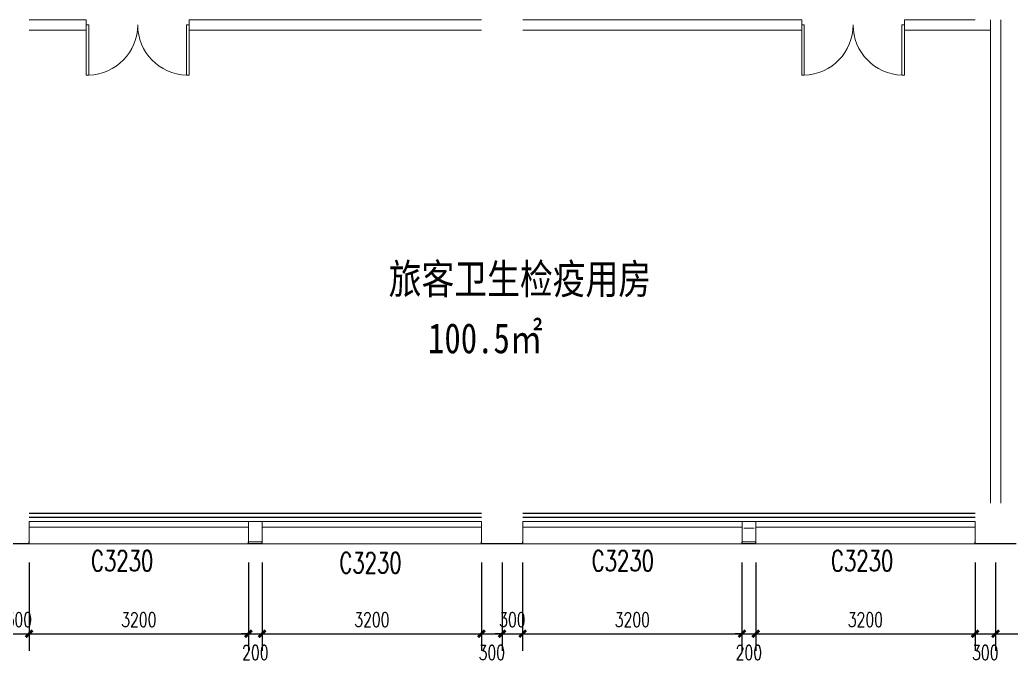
# Model space of a CAD drawing. Header units: millimetres. Extents: x 164760 to 3716174, y -1766400 to 11969.
# Drawn here: x 3509659 to 3524122, y -1764003 to -1754632 of the extents above; entities that cross this region are included whole.
import ezdxf

# ---------------------------------------------------------------- set-up
doc = ezdxf.new("R2010")
doc.units = ezdxf.units.MM
doc.header["$LTSCALE"] = 1000
doc.layers.get('0').update_dxf_attribs({"color": 253, "linetype": 'CONTINUOUS'})
doc.layers.get('Defpoints').update_dxf_attribs({"color": 250, "linetype": 'CONTINUOUS', "lineweight": 0})
for name, color, linetype in [('3', 253, 'CONTINUOUS'), ('FC-Text Annotation', 253, 'CONTINUOUS'), ('PUB_DIM', 253, 'CONTINUOUS'), ('SURFACE', 253, 'CONTINUOUS'), ('WINDOW_TEXT', 253, 'CONTINUOUS')]:
    doc.layers.add(name, color=color, linetype=linetype)
for name, color, linetype, lineweight in [('WALL', 253, 'CONTINUOUS', 0), ('Wall【墙体】', 253, 'CONTINUOUS', 0), ('WINDOW', 253, 'CONTINUOUS', 0)]:
    doc.layers.add(name, color=color, linetype=linetype, lineweight=lineweight)
doc.styles.add('_TCH_DIM_T3', font='SIMPLEX', dxfattribs={"width": 0.705882, "bigfont": 'GBCBIG'})
doc.styles.add('_TCH_WINDOW', font='SIMPLEX', dxfattribs={"bigfont": 'GBCBIG'})
doc.styles.add('文字', font='')
doc.styles.get('文字').set_extended_font_data('SimSun')
doc.dimstyles.new('_TCH_ARCH&&100', dxfattribs={"dimtxt": 212.5, "dimasz": 100, "dimexe": 250, "dimexo": 300, "dimgap": 100, "dimtad": 1, "dimdec": 0, "dimzin": 0, "dimdsep": 46, "dimtxsty": '_TCH_DIM_T3', "dimblk": 'ARCHTICK', "dimcen": 0.09, "dimclrt": 7, "dimazin": 2, "dimtfac": 1, "dimtdec": 0, "dimtix": 1, "dimtmove": 2, "dimatfit": 3, "dimtolj": 1, "dimtzin": 0, "dimarcsym": 0})

# ---------------------------------------------------------------- blocks, each defined once
blk = doc.blocks.new('_ArchTick')
at = {"color": 2, "linetype": 'ByBlock', "const_width": 0.4}
blk.add_lwpolyline([(-0.5, -0.5), (0.5, 0.5)], dxfattribs=at)
blk = doc.blocks.new('*D281')
at = {"layer": 'Defpoints', "color": 0, "transparency": 16777216}
for p in [(3509495, -1762249), (3509795, -1762249), (3509795, -1763588)]:
    blk.add_point(p, dxfattribs=at)
at = {"layer": 'PUB_DIM', "color": 0, "lineweight": -2, "transparency": 16777216}
for p, q in [((3509495, -1762549), (3509495, -1763838)), ((3509795, -1762549), (3509795, -1763838)), ((3509495, -1763588), (3509395, -1763588)), ((3509495, -1763588), (3509795, -1763588)), ((3509795, -1763588), (3509895, -1763588))]:
    blk.add_line(p, q, dxfattribs=at)
at = {"layer": 'PUB_DIM', "color": 0, "lineweight": -2, "transparency": 16777216, "xscale": 100, "yscale": 100, "zscale": 100}
blk.add_blockref('_ArchTick', (3509495, -1763588), dxfattribs=at)
at = {"layer": 'PUB_DIM', "color": 0, "lineweight": -2, "transparency": 16777216, "xscale": 100, "yscale": 100, "zscale": 100, "rotation": 180}
blk.add_blockref('_ArchTick', (3509795, -1763588), dxfattribs=at)
at = {"layer": 'PUB_DIM', "color": 7, "transparency": 16777216, "insert": (3509645, -1763382), "char_height": 212.5, "attachment_point": 5, "style": '_TCH_DIM_T3'}
blk.add_mtext('\\A1;300', dxfattribs=at)
blk = doc.blocks.new('*D282')
at = {"layer": 'Defpoints', "color": 0, "transparency": 16777216}
for p in [(3509795, -1762249), (3512995, -1762249), (3512995, -1763588)]:
    blk.add_point(p, dxfattribs=at)
at = {"layer": 'PUB_DIM', "color": 0, "lineweight": -2, "transparency": 16777216}
for p, q in [((3509795, -1762549), (3509795, -1763838)), ((3512995, -1762549), (3512995, -1763838)), ((3509795, -1763588), (3512995, -1763588))]:
    blk.add_line(p, q, dxfattribs=at)
at = {"layer": 'PUB_DIM', "color": 0, "lineweight": -2, "transparency": 16777216, "xscale": 100, "yscale": 100, "zscale": 100, "rotation": 180}
blk.add_blockref('_ArchTick', (3509795, -1763588), dxfattribs=at)
at = {"layer": 'PUB_DIM', "color": 0, "lineweight": -2, "transparency": 16777216, "xscale": 100, "yscale": 100, "zscale": 100}
blk.add_blockref('_ArchTick', (3512995, -1763588), dxfattribs=at)
at = {"layer": 'PUB_DIM', "color": 7, "transparency": 16777216, "insert": (3511395, -1763382), "char_height": 212.5, "attachment_point": 5, "style": '_TCH_DIM_T3'}
blk.add_mtext('\\A1;3200', dxfattribs=at)
blk = doc.blocks.new('*D283')
at = {"layer": 'Defpoints', "color": 0, "transparency": 16777216}
for p in [(3512995, -1762249), (3513195, -1762249), (3513195, -1763588)]:
    blk.add_point(p, dxfattribs=at)
at = {"layer": 'PUB_DIM', "color": 0, "lineweight": -2, "transparency": 16777216}
for p, q in [((3512995, -1762549), (3512995, -1763838)), ((3513195, -1762549), (3513195, -1763838)), ((3512995, -1763588), (3512895, -1763588)), ((3512995, -1763588), (3513195, -1763588)), ((3513195, -1763588), (3513295, -1763588))]:
    blk.add_line(p, q, dxfattribs=at)
at = {"layer": 'PUB_DIM', "color": 0, "lineweight": -2, "transparency": 16777216, "xscale": 100, "yscale": 100, "zscale": 100}
blk.add_blockref('_ArchTick', (3512995, -1763588), dxfattribs=at)
at = {"layer": 'PUB_DIM', "color": 0, "lineweight": -2, "transparency": 16777216, "xscale": 100, "yscale": 100, "zscale": 100, "rotation": 180}
blk.add_blockref('_ArchTick', (3513195, -1763588), dxfattribs=at)
at = {"layer": 'PUB_DIM', "color": 7, "transparency": 16777216, "insert": (3513095, -1763863), "char_height": 212.5, "attachment_point": 5, "style": '_TCH_DIM_T3'}
blk.add_mtext('\\A1;200', dxfattribs=at)
blk = doc.blocks.new('*D284')
at = {"layer": 'Defpoints', "color": 0, "transparency": 16777216}
for p in [(3513195, -1762249), (3516395, -1762249), (3516395, -1763588)]:
    blk.add_point(p, dxfattribs=at)
at = {"layer": 'PUB_DIM', "color": 0, "lineweight": -2, "transparency": 16777216}
for p, q in [((3513195, -1762549), (3513195, -1763838)), ((3516395, -1762549), (3516395, -1763838)), ((3513195, -1763588), (3516395, -1763588))]:
    blk.add_line(p, q, dxfattribs=at)
at = {"layer": 'PUB_DIM', "color": 0, "lineweight": -2, "transparency": 16777216, "xscale": 100, "yscale": 100, "zscale": 100, "rotation": 180}
blk.add_blockref('_ArchTick', (3513195, -1763588), dxfattribs=at)
at = {"layer": 'PUB_DIM', "color": 0, "lineweight": -2, "transparency": 16777216, "xscale": 100, "yscale": 100, "zscale": 100}
blk.add_blockref('_ArchTick', (3516395, -1763588), dxfattribs=at)
at = {"layer": 'PUB_DIM', "color": 7, "transparency": 16777216, "insert": (3514795, -1763382), "char_height": 212.5, "attachment_point": 5, "style": '_TCH_DIM_T3'}
blk.add_mtext('\\A1;3200', dxfattribs=at)
blk = doc.blocks.new('*D285')
at = {"layer": 'Defpoints', "color": 0, "transparency": 16777216}
for p in [(3516395, -1762249), (3516695, -1762249), (3516695, -1763588)]:
    blk.add_point(p, dxfattribs=at)
at = {"layer": 'PUB_DIM', "color": 0, "lineweight": -2, "transparency": 16777216}
for p, q in [((3516395, -1762549), (3516395, -1763838)), ((3516695, -1762549), (3516695, -1763838)), ((3516395, -1763588), (3516695, -1763588))]:
    blk.add_line(p, q, dxfattribs=at)
at = {"layer": 'PUB_DIM', "color": 0, "lineweight": -2, "transparency": 16777216, "xscale": 100, "yscale": 100, "zscale": 100, "rotation": 180}
blk.add_blockref('_ArchTick', (3516395, -1763588), dxfattribs=at)
at = {"layer": 'PUB_DIM', "color": 0, "lineweight": -2, "transparency": 16777216, "xscale": 100, "yscale": 100, "zscale": 100}
blk.add_blockref('_ArchTick', (3516695, -1763588), dxfattribs=at)
at = {"layer": 'PUB_DIM', "color": 7, "transparency": 16777216, "insert": (3516545, -1763863), "char_height": 212.5, "attachment_point": 5, "style": '_TCH_DIM_T3'}
blk.add_mtext('\\A1;300', dxfattribs=at)
blk = doc.blocks.new('*D286')
at = {"layer": 'Defpoints', "color": 0, "transparency": 16777216}
for p in [(3516695, -1762249), (3516995, -1762249), (3516995, -1763588)]:
    blk.add_point(p, dxfattribs=at)
at = {"layer": 'PUB_DIM', "color": 0, "lineweight": -2, "transparency": 16777216}
for p, q in [((3516695, -1762549), (3516695, -1763838)), ((3516995, -1762549), (3516995, -1763838)), ((3516695, -1763588), (3516595, -1763588)), ((3516695, -1763588), (3516995, -1763588)), ((3516995, -1763588), (3517095, -1763588))]:
    blk.add_line(p, q, dxfattribs=at)
at = {"layer": 'PUB_DIM', "color": 0, "lineweight": -2, "transparency": 16777216, "xscale": 100, "yscale": 100, "zscale": 100}
blk.add_blockref('_ArchTick', (3516695, -1763588), dxfattribs=at)
at = {"layer": 'PUB_DIM', "color": 0, "lineweight": -2, "transparency": 16777216, "xscale": 100, "yscale": 100, "zscale": 100, "rotation": 180}
blk.add_blockref('_ArchTick', (3516995, -1763588), dxfattribs=at)
at = {"layer": 'PUB_DIM', "color": 7, "transparency": 16777216, "insert": (3516845, -1763382), "char_height": 212.5, "attachment_point": 5, "style": '_TCH_DIM_T3'}
blk.add_mtext('\\A1;300', dxfattribs=at)
blk = doc.blocks.new('*D287')
at = {"layer": 'Defpoints', "color": 0, "transparency": 16777216}
for p in [(3516995, -1762249), (3520195, -1762249), (3520195, -1763588)]:
    blk.add_point(p, dxfattribs=at)
at = {"layer": 'PUB_DIM', "color": 0, "lineweight": -2, "transparency": 16777216}
for p, q in [((3516995, -1762549), (3516995, -1763838)), ((3520195, -1762549), (3520195, -1763838)), ((3516995, -1763588), (3520195, -1763588))]:
    blk.add_line(p, q, dxfattribs=at)
at = {"layer": 'PUB_DIM', "color": 0, "lineweight": -2, "transparency": 16777216, "xscale": 100, "yscale": 100, "zscale": 100, "rotation": 180}
blk.add_blockref('_ArchTick', (3516995, -1763588), dxfattribs=at)
at = {"layer": 'PUB_DIM', "color": 0, "lineweight": -2, "transparency": 16777216, "xscale": 100, "yscale": 100, "zscale": 100}
blk.add_blockref('_ArchTick', (3520195, -1763588), dxfattribs=at)
at = {"layer": 'PUB_DIM', "color": 7, "transparency": 16777216, "insert": (3518595, -1763382), "char_height": 212.5, "attachment_point": 5, "style": '_TCH_DIM_T3'}
blk.add_mtext('\\A1;3200', dxfattribs=at)
blk = doc.blocks.new('*D288')
at = {"layer": 'Defpoints', "color": 0, "transparency": 16777216}
for p in [(3520195, -1762249), (3520395, -1762249), (3520395, -1763588)]:
    blk.add_point(p, dxfattribs=at)
at = {"layer": 'PUB_DIM', "color": 0, "lineweight": -2, "transparency": 16777216}
for p, q in [((3520195, -1762549), (3520195, -1763838)), ((3520395, -1762549), (3520395, -1763838)), ((3520195, -1763588), (3520095, -1763588)), ((3520195, -1763588), (3520395, -1763588)), ((3520395, -1763588), (3520495, -1763588))]:
    blk.add_line(p, q, dxfattribs=at)
at = {"layer": 'PUB_DIM', "color": 0, "lineweight": -2, "transparency": 16777216, "xscale": 100, "yscale": 100, "zscale": 100}
blk.add_blockref('_ArchTick', (3520195, -1763588), dxfattribs=at)
at = {"layer": 'PUB_DIM', "color": 0, "lineweight": -2, "transparency": 16777216, "xscale": 100, "yscale": 100, "zscale": 100, "rotation": 180}
blk.add_blockref('_ArchTick', (3520395, -1763588), dxfattribs=at)
at = {"layer": 'PUB_DIM', "color": 7, "transparency": 16777216, "insert": (3520295, -1763863), "char_height": 212.5, "attachment_point": 5, "style": '_TCH_DIM_T3'}
blk.add_mtext('\\A1;200', dxfattribs=at)
blk = doc.blocks.new('*D289')
at = {"layer": 'Defpoints', "color": 0, "transparency": 16777216}
for p in [(3520395, -1762249), (3523595, -1762249), (3523595, -1763588)]:
    blk.add_point(p, dxfattribs=at)
at = {"layer": 'PUB_DIM', "color": 0, "lineweight": -2, "transparency": 16777216}
for p, q in [((3520395, -1762549), (3520395, -1763838)), ((3523595, -1762549), (3523595, -1763838)), ((3520395, -1763588), (3523595, -1763588))]:
    blk.add_line(p, q, dxfattribs=at)
at = {"layer": 'PUB_DIM', "color": 0, "lineweight": -2, "transparency": 16777216, "xscale": 100, "yscale": 100, "zscale": 100, "rotation": 180}
blk.add_blockref('_ArchTick', (3520395, -1763588), dxfattribs=at)
at = {"layer": 'PUB_DIM', "color": 0, "lineweight": -2, "transparency": 16777216, "xscale": 100, "yscale": 100, "zscale": 100}
blk.add_blockref('_ArchTick', (3523595, -1763588), dxfattribs=at)
at = {"layer": 'PUB_DIM', "color": 7, "transparency": 16777216, "insert": (3521995, -1763382), "char_height": 212.5, "attachment_point": 5, "style": '_TCH_DIM_T3'}
blk.add_mtext('\\A1;3200', dxfattribs=at)
blk = doc.blocks.new('*D290')
at = {"layer": 'Defpoints', "color": 0, "transparency": 16777216}
for p in [(3523595, -1762249), (3523895, -1762249), (3523895, -1763588)]:
    blk.add_point(p, dxfattribs=at)
at = {"layer": 'PUB_DIM', "color": 0, "lineweight": -2, "transparency": 16777216}
for p, q in [((3523595, -1762549), (3523595, -1763838)), ((3523895, -1762549), (3523895, -1763838)), ((3523595, -1763588), (3523895, -1763588))]:
    blk.add_line(p, q, dxfattribs=at)
at = {"layer": 'PUB_DIM', "color": 0, "lineweight": -2, "transparency": 16777216, "xscale": 100, "yscale": 100, "zscale": 100, "rotation": 180}
blk.add_blockref('_ArchTick', (3523595, -1763588), dxfattribs=at)
at = {"layer": 'PUB_DIM', "color": 0, "lineweight": -2, "transparency": 16777216, "xscale": 100, "yscale": 100, "zscale": 100}
blk.add_blockref('_ArchTick', (3523895, -1763588), dxfattribs=at)
at = {"layer": 'PUB_DIM', "color": 7, "transparency": 16777216, "insert": (3523745, -1763863), "char_height": 212.5, "attachment_point": 5, "style": '_TCH_DIM_T3'}
blk.add_mtext('\\A1;300', dxfattribs=at)
blk = doc.blocks.new('*D291')
at = {"layer": 'Defpoints', "color": 0, "transparency": 16777216}
for p in [(3523895, -1762249), (3527395, -1762249), (3527395, -1763588)]:
    blk.add_point(p, dxfattribs=at)
at = {"layer": 'PUB_DIM', "color": 0, "lineweight": -2, "transparency": 16777216}
for p, q in [((3523895, -1762549), (3523895, -1763838)), ((3527395, -1762549), (3527395, -1763838)), ((3523895, -1763588), (3527395, -1763588))]:
    blk.add_line(p, q, dxfattribs=at)
at = {"layer": 'PUB_DIM', "color": 0, "lineweight": -2, "transparency": 16777216, "xscale": 100, "yscale": 100, "zscale": 100, "rotation": 180}
blk.add_blockref('_ArchTick', (3523895, -1763588), dxfattribs=at)
at = {"layer": 'PUB_DIM', "color": 0, "lineweight": -2, "transparency": 16777216, "xscale": 100, "yscale": 100, "zscale": 100}
blk.add_blockref('_ArchTick', (3527395, -1763588), dxfattribs=at)
at = {"layer": 'PUB_DIM', "color": 7, "transparency": 16777216, "insert": (3525645, -1763382), "char_height": 212.5, "attachment_point": 5, "style": '_TCH_DIM_T3'}
blk.add_mtext('\\A1;3500', dxfattribs=at)
blk = doc.blocks.new('$WINLIB2D$00000004')
for p, q in [((-0.5, 0.5), (0.5, 0.5)), ((-0.5, 0.5), (-0.5, -0.5)), ((0.5, -0.5), (0.5, 0.5)), ((-0.5, 0.2406), (0.5, 0.2406)), ((-0.5, -0.5), (0.5, -0.5))]:
    blk.add_line(p, q)
blk = doc.blocks.new('$DorLib2D$00000002')
for p, q in [((-0.5, 0), (-0.5, 0.4875)), ((-0.475, 0.4875), (-0.5, 0.4875)), ((-0.475, 0), (-0.475, 0.4875)), ((0.475, 0), (0.475, 0.4875)), ((0.475, 0.4875), (0.5, 0.4875)), ((0.5, 0), (0.5, 0.4875)), ((-0.5, 0), (-0.475, 0)), ((0.5, 0), (0.475, 0))]:
    blk.add_line(p, q)
at = {"lineweight": 13}
for centre, start, end in [((-0.4875, 0), 0, 88.53072), ((0.4875, 0), 91.46928, 180)]:
    blk.add_arc(centre, 0.4875, start, end, dxfattribs=at)

msp = doc.modelspace()

# ---------------------------------------------------------------- linework, layer by layer
at = {"layer": '3'}
for points in [[(3509795.3, -1761828.6), (3516395.3, -1761828.6)], [(3509795.3, -1761888.6), (3516395.3, -1761888.6)], [(3516995.3, -1761828.6), (3523595.3, -1761828.6)], [(3516995.3, -1761888.6), (3523595.3, -1761888.6)]]:
    msp.add_lwpolyline(points, dxfattribs=at)
at = {"layer": 'SURFACE'}
for p, q in [((3509795.3, -1762278.6), (3509495.3, -1762278.6)), ((3509795.3, -1762278.6), (3509795.3, -1762248.6)), ((3512995.3, -1762278.6), (3512995.3, -1762248.6)), ((3513195.3, -1762278.6), (3512995.3, -1762278.6)), ((3513195.3, -1762278.6), (3513195.3, -1762248.6)), ((3516395.3, -1762278.6), (3516395.3, -1762248.6)), ((3516695.3, -1762278.6), (3516395.3, -1762278.6)), ((3516995.3, -1762278.6), (3516695.3, -1762278.6)), ((3516995.3, -1762278.6), (3516995.3, -1762248.6)), ((3520195.3, -1762278.6), (3520195.3, -1762248.6)), ((3520395.3, -1762278.6), (3520195.3, -1762278.6)), ((3520395.3, -1762278.6), (3520395.3, -1762248.6)), ((3523595.3, -1762278.6), (3523595.3, -1762248.6)), ((3523895.3, -1762278.6), (3523595.3, -1762278.6)), ((3524195.3, -1762278.6), (3523895.3, -1762278.6))]:
    msp.add_line(p, q, dxfattribs=at)
at = {"layer": 'WALL'}
for p, q in [((3513195.3, -1761948.6), (3512995.3, -1761948.6)), ((3512995.3, -1761948.6), (3512995.3, -1762248.6)), ((3513195.3, -1762248.6), (3513195.3, -1761948.6)), ((3520395.3, -1761948.6), (3520195.3, -1761948.6)), ((3520195.3, -1761948.6), (3520195.3, -1762248.6)), ((3520395.3, -1762248.6), (3520395.3, -1761948.6)), ((3512995.3, -1762248.6), (3513195.3, -1762248.6)), ((3520195.3, -1762248.6), (3520395.3, -1762248.6))]:
    msp.add_line(p, q, dxfattribs=at)
at = {"layer": 'Wall【墙体】', "color": 6}
for p, q in [((3510628.4, -1754632.5), (3509795.3, -1754632.5)), ((3510628.4, -1754782.5), (3510628.4, -1754632.5)), ((3516395.3, -1754632.5), (3512128.4, -1754632.5)), ((3512128.4, -1754632.5), (3512128.4, -1754782.5)), ((3516995.3, -1754632.5), (3520295.3, -1754632.5)), ((3520295.3, -1754632.5), (3521066.7, -1754632.5)), ((3521066.7, -1754782.5), (3521066.7, -1754632.5)), ((3522566.7, -1754632.5), (3522566.7, -1754782.5)), ((3522566.7, -1754632.5), (3523595.3, -1754632.5)), ((3523820.3, -1754632.5), (3523820.3, -1761682.5)), ((3523970.3, -1754632.5), (3523970.3, -1761682.5)), ((3509795.3, -1754782.5), (3510628.4, -1754782.5)), ((3512128.4, -1754782.5), (3516395.3, -1754782.5)), ((3516995.3, -1754782.5), (3521066.7, -1754782.5)), ((3522566.7, -1754782.5), (3523820.3, -1754782.5)), ((3520370.3, -1762048.6), (3520220.3, -1762048.6))]:
    msp.add_line(p, q, dxfattribs=at)

# ---------------------------------------------------------------- block references
at = {"layer": 'WINDOW', "xscale": -1500, "yscale": -1500, "zscale": -1500}
for p in [(3511378.4, -1754707.5), (3521816.7, -1754707.5)]:
    msp.add_blockref('$DorLib2D$00000002', p, dxfattribs=at)
at = {"layer": 'WINDOW'}
ref = msp.add_blockref('$WINLIB2D$00000004', (3511395.3, -1762113.6), dxfattribs=dict(at, xscale=3200, yscale=-330, zscale=3200, rotation=180))
ref.add_attrib('A', 'C3230', (3510696.4, -1762672.4), dxfattribs={"layer": 'WINDOW_TEXT', "height": 297.5, "style": '_TCH_WINDOW', "width": 0.705882})
ref = msp.add_blockref('$WINLIB2D$00000004', (3514795.3, -1762113.6), dxfattribs=dict(at, xscale=3200, yscale=-330, zscale=3200, rotation=180))
ref.add_attrib('A', 'C3230', (3514320.3, -1762702.4), dxfattribs={"layer": 'WINDOW_TEXT', "height": 297.5, "style": '_TCH_WINDOW', "width": 0.705882})
ref = msp.add_blockref('$WINLIB2D$00000004', (3518595.3, -1762113.6), dxfattribs=dict(at, xscale=3200, yscale=-330, zscale=3200, rotation=180))
ref.add_attrib('A', 'C3230', (3518000.8, -1762672.4), dxfattribs={"layer": 'WINDOW_TEXT', "height": 297.5, "style": '_TCH_WINDOW', "width": 0.705882})
ref = msp.add_blockref('$WINLIB2D$00000004', (3521995.3, -1762113.6), dxfattribs=dict(at, xscale=3200, yscale=-330, zscale=3200, rotation=180))
ref.add_attrib('A', 'C3230', (3521492.4, -1762672.4), dxfattribs={"layer": 'WINDOW_TEXT', "height": 297.5, "style": '_TCH_WINDOW', "width": 0.705882})

# ---------------------------------------------------------------- texts
at = {"layer": 'FC-Text Annotation', "style": '文字', "width": 0.8}
for s, p in [('旅客卫生检疫用房', (3515040.6, -1758631.7)), ('100.5㎡', (3515614.6, -1759496.3))]:
    msp.add_text(s, height=438.58, dxfattribs=at).set_placement(p)

# ---------------------------------------------------------------- dimensions: what is measured, and where the dimension line sits
at = {"layer": 'PUB_DIM'}
for p1, p2, picture, middle in [((3509495.3, -1762248.6), (3509795.3, -1762248.6), '*D281', (3509645.3, -1763382)), ((3509795.3, -1762248.6), (3512995.3, -1762248.6), '*D282', (3511395.3, -1763382)), ((3513195.3, -1762248.6), (3516395.3, -1762248.6), '*D284', (3514795.3, -1763382)), ((3516695.3, -1762248.6), (3516995.3, -1762248.6), '*D286', (3516845.3, -1763382)), ((3516995.3, -1762248.6), (3520195.3, -1762248.6), '*D287', (3518595.3, -1763382)), ((3520395.3, -1762248.6), (3523595.3, -1762248.6), '*D289', (3521995.3, -1763382)), ((3523895.3, -1762248.6), (3527395.3, -1762248.6), '*D291', (3525645.3, -1763382))]:
    dim = msp.add_aligned_dim(p1=p1, p2=p2, distance=-1339.7, dimstyle='_TCH_ARCH&&100', dxfattribs=at)
    dim.commit()
    dim.dimension.update_dxf_attribs({"geometry": picture, "text_midpoint": middle})
for base, p1, p2, picture, middle in [((3513195.3, -1763588.3), (3512995.3, -1762248.6), (3513195.3, -1762248.6), '*D283', (3513095.3, -1763863.3)), ((3516695.3, -1763588.3), (3516395.3, -1762248.6), (3516695.3, -1762248.6), '*D285', (3516545.3, -1763863.3)), ((3520395.3, -1763588.3), (3520195.3, -1762248.6), (3520395.3, -1762248.6), '*D288', (3520295.3, -1763863.3)), ((3523895.3, -1763588.3), (3523595.3, -1762248.6), (3523895.3, -1762248.6), '*D290', (3523745.3, -1763863.3))]:
    dim = msp.add_linear_dim(base=base, p1=p1, p2=p2, angle=0, dimstyle='_TCH_ARCH&&100', dxfattribs=at)
    dim.commit()
    dim.dimension.update_dxf_attribs({"geometry": picture, "text_midpoint": middle, "dimtype": 129})

doc.saveas('drawing.dxf')
